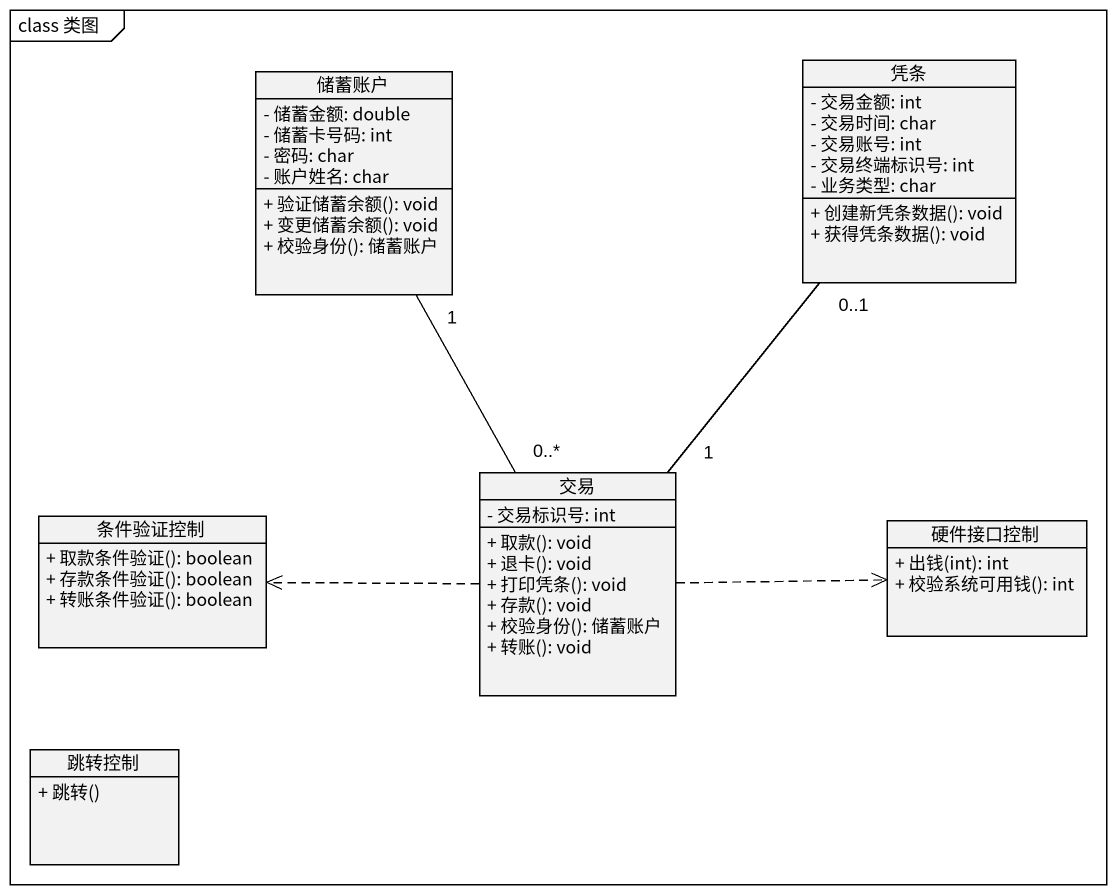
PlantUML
@startuml
mainframe class 类图
hide circle
hide empty members
skinparam classAttributeIconSize 0
class 储蓄账户 {
  - 储蓄金额: double
  - 储蓄卡号码: int
  - 密码: char
  - 账户姓名: char
  + 验证储蓄余额(): void
  + 变更储蓄余额(): void
  + 校验身份(): 储蓄账户
}
class 凭条 {
  - 交易金额: int
  - 交易时间: char
  - 交易账号: int
  - 交易终端标识号: int
  - 业务类型: char
  + 创建新凭条数据(): void
  + 获得凭条数据(): void
}
class 条件验证控制 {
  + 取款条件验证(): boolean
  + 存款条件验证(): boolean
  + 转账条件验证(): boolean
}
class 交易 {
  - 交易标识号: int
  + 取款(): void
  + 退卡(): void
  + 打印凭条(): void
  + 存款(): void
  + 校验身份(): 储蓄账户
  + 转账(): void
}
class 硬件接口控制 {
  + 出钱(int): int
  + 校验系统可用钱(): int
}
class 跳转控制 {
  + 跳转()
}
储蓄账户 "1" -- "0..*" 交易
交易 "1" -up- "0..1" 凭条
交易 .left.> 条件验证控制
交易 .right.> 硬件接口控制
@enduml
